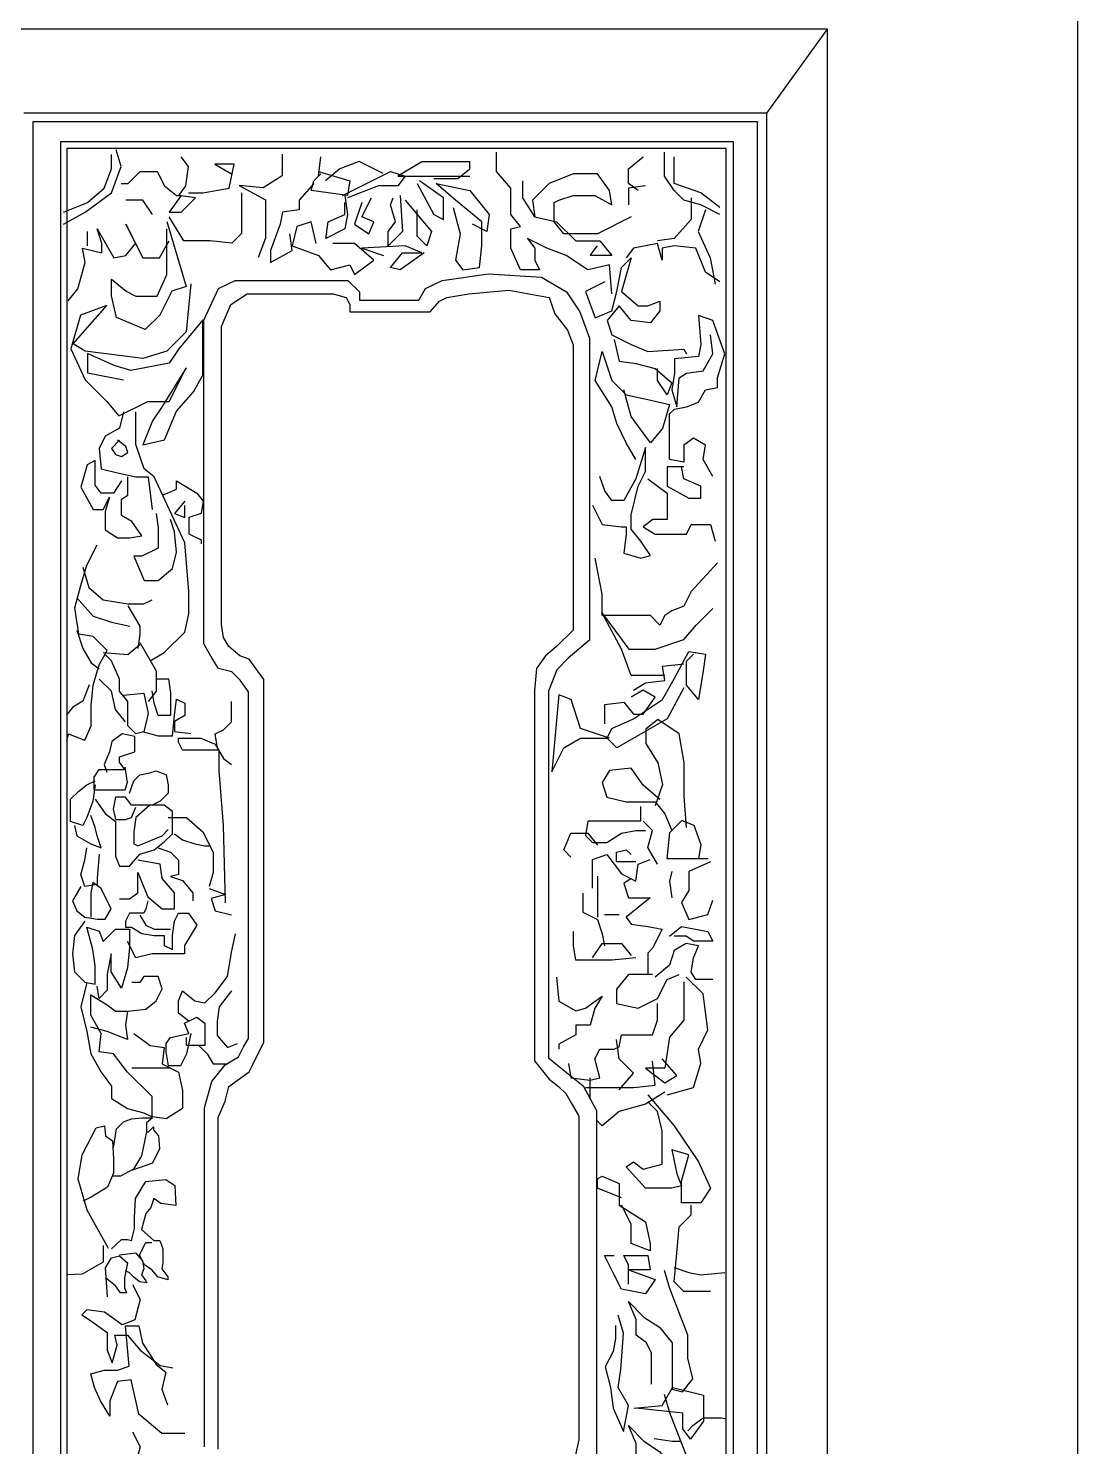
# Model space of a CAD drawing. Extents: x -66030 to 95157, y -13132 to 45879.
# Drawn here: x 45010 to 45559, y 41297 to 42039 of the extents above; entities that cross this region are included whole.
import ezdxf

# ---------------------------------------------------------------- set-up
doc = ezdxf.new("R2010")
doc.units = 0
doc.header["$LTSCALE"] = 100
doc.header["$MEASUREMENT"] = 0
for name, color, linetype in [('3', 11, 'CONTINUOUS'), ('4', 121, 'CONTINUOUS'), ('7', 105, 'CONTINUOUS')]:
    doc.layers.add(name, color=color, linetype=linetype)

msp = doc.modelspace()

# ---------------------------------------------------------------- linework, layer by layer
at = {"layer": '3'}
for p, q in [((45396.19, 41994.29), (45428.06, 42038.22)), ((45396.19, 41994.29), (45007.9, 41994.29)), ((45396.19, 40482.4), (45396.19, 41994.29)), ((45378.9, 41979.19), (45026.95, 41979.19)), ((45026.95, 41979.19), (45026.95, 40504.48)), ((45378.9, 40504.48), (45378.9, 41979.19))]:
    msp.add_line(p, q, dxfattribs=at)
for points in [[(45028.55, 41936.21), (45039.86, 41942.49), (45053.68, 41952.53), (45058.71, 41966.33), (45056.19, 41975.12)], [(45028.55, 41942.49), (45041.11, 41947.51), (45049.91, 41955.04), (45053.68, 41965.08), (45053.68, 41972.61)], [(45058.71, 41957.55), (45062.48, 41957.55), (45068.76, 41963.82), (45077.55, 41963.82), (45081.32, 41956.29), (45087.61, 41951.27), (45090.12, 41951.27), (45083.84, 41942.49), (45090.12, 41942.49), (45097.66, 41950.02), (45088.86, 41951.27), (45092.63, 41956.29), (45093.89, 41966.33), (45090.12, 41971.35)], [(45142.98, 41972.72), (45142.98, 41961.43), (45132.93, 41955.15), (45120.36, 41956.41), (45134.18, 41948.88), (45134.18, 41928.8), (45130.41, 41918.76)], [(45161.91, 41961.3), (45163.16, 41971.34)], [(45195.75, 41962.68), (45183.19, 41968.96), (45173.13, 41965.19), (45165.6, 41958.92)], [(45222.22, 41960.05), (45234.79, 41960.05), (45241.07, 41965.07), (45241.07, 41968.83), (45215.94, 41968.83), (45203.37, 41961.3), (45241.07, 41961.3)], [(45315.2, 41899.81), (45313.95, 41914.87), (45302.64, 41912.36), (45291.33, 41919.89), (45281.28, 41923.65), (45271.23, 41928.67), (45275, 41923.65), (45275, 41917.38), (45277.51, 41912.36), (45267.46, 41912.36), (45262.43, 41923.65), (45262.43, 41933.69), (45267.46, 41934.95), (45262.43, 41941.22), (45262.43, 41955.03), (45254.89, 41963.81), (45254.89, 41973.85)], [(45329.03, 41953.77), (45324, 41957.54), (45324, 41965.07), (45331.54, 41971.34)], [(45371.75, 41941.22), (45361.7, 41946.24), (45352.9, 41948.75), (45347.87, 41953.77), (45342.85, 41961.3), (45342.85, 41973.85)], [(45371.75, 41944.99), (45361.7, 41952.52), (45347.87, 41957.54), (45347.87, 41967.58), (45347.87, 41971.34)], [(45093.89, 41952.53), (45101.43, 41952.53), (45115.25, 41955.04), (45117.76, 41967.59), (45107.71, 41967.59), (45116.51, 41962.57)], [(45161.91, 41963.81), (45178.24, 41958.79), (45176.99, 41951.26), (45158.14, 41953.77), (45159.4, 41958.79), (45163.16, 41962.56)], [(45174.47, 41951.26), (45199.6, 41963.81), (45207.14, 41961.3), (45203.37, 41956.28), (45193.32, 41956.28), (45176.99, 41950.01)], [(45325.26, 41939.97), (45307.67, 41931.18), (45290.07, 41931.18), (45285.05, 41937.46), (45285.05, 41947.5), (45287.56, 41948.75), (45295.1, 41951.26), (45306.41, 41951.26), (45315.2, 41946.24), (45313.95, 41953.77), (45307.67, 41962.56), (45295.1, 41962.56), (45282.54, 41957.54), (45273.74, 41948.75), (45275, 41939.97), (45286.3, 41937.46), (45296.36, 41927.42), (45308.92, 41927.42), (45315.2, 41919.89), (45303.9, 41919.89), (45307.67, 41924.91)], [(45159.4, 41957.54), (45151.86, 41948.75), (45151.86, 41943.73), (45143.06, 41942.48), (45141.8, 41936.2), (45136.78, 41922.4), (45136.78, 41916.12), (45148.09, 41922.4), (45146.83, 41931.18)], [(45213.43, 41957.54), (45222.22, 41941.22), (45227.25, 41938.71), (45227.25, 41950.01), (45214.68, 41958.79)], [(45232.27, 41944.99), (45236.04, 41931.18), (45233.53, 41917.38), (45237.3, 41912.36), (45246.1, 41913.61), (45247.35, 41924.91), (45247.35, 41937.46), (45233.53, 41948.75), (45223.48, 41957.54), (45241.07, 41953.77), (45251.12, 41941.22), (45249.87, 41932.44), (45242.33, 41936.2)], [(45275, 41939.97), (45268.71, 41950.01), (45268.71, 41958.79)], [(45332.8, 41956.28), (45324, 41955.03), (45324, 41946.24)], [(45075.04, 41941.23), (45070.01, 41948.76), (45061.22, 41948.76)], [(45121.62, 41952.64), (45121.62, 41931.31), (45116.59, 41926.29), (45105.28, 41927.54), (45091.46, 41927.54), (45083.92, 41940.09)], [(45175.73, 41951.26), (45176.99, 41941.22), (45175.73, 41933.69), (45165.68, 41928.67), (45166.93, 41937.46), (45175.73, 41941.22), (45175.73, 41947.5)], [(45184.53, 41947.5), (45180.76, 41936.2), (45188.3, 41931.18), (45190.81, 41937.46), (45184.53, 41939.97), (45189.55, 41950.01)], [(45204.63, 41951.26), (45205.89, 41932.44), (45198.35, 41924.91), (45198.35, 41932.44), (45202.12, 41937.46), (45199.6, 41946.24), (45200.86, 41950.01)], [(45207.14, 41948.75), (45220.97, 41932.44), (45218.45, 41924.91), (45213.43, 41929.93), (45213.43, 41943.73)], [(45356.67, 41950.01), (45356.67, 41938.71), (45347.87, 41928.67), (45339.08, 41927.42)], [(45364.21, 41943.73), (45360.44, 41932.44), (45366.72, 41918.63), (45369.24, 41904.83)], [(45031.06, 41896.05), (45036.09, 41902.33), (45039.86, 41916.13), (45038.6, 41923.66), (45048.65, 41921.15), (45048.65, 41926.17), (45046.14, 41933.7), (45054.94, 41918.64), (45061.22, 41919.9), (45066.25, 41926.17), (45061.22, 41936.21), (45070.01, 41918.64), (45078.81, 41918.64), (45083.84, 41927.43)], [(45041.11, 41924.92), (45041.11, 41932.45)], [(45082.66, 41937.58), (45092.72, 41903.7), (45085.18, 41901.19), (45078.89, 41888.64), (45071.36, 41881.11), (45056.28, 41887.38), (45053.76, 41898.68), (45053.76, 41907.46), (45061.3, 41901.19), (45066.33, 41898.6), (45077.64, 41898.6), (45082.66, 41909.97), (45082.66, 41917.5), (45082.66, 41933.82)], [(45160.65, 41926.16), (45158.14, 41937.46), (45150.6, 41934.95), (45148.09, 41924.91), (45161.91, 41919.89), (45168.19, 41912.36), (45178.24, 41914.87), (45180.76, 41909.85), (45190.81, 41917.38), (45180.76, 41926.16), (45169.45, 41926.16)], [(45217.2, 41921.14), (45204.63, 41912.36), (45199.6, 41913.61), (45205.89, 41921.14), (45215.94, 41921.14), (45207.14, 41924.91), (45184.53, 41923.65), (45195.83, 41919.89)], [(45371.75, 41906.08), (45364.21, 41911.1), (45359.18, 41923.65), (45347.87, 41924.91), (45341.59, 41923.65), (45341.59, 41917.38), (45339.08, 41926.16), (45326.51, 41923.65), (45322.74, 41918.63)], [(45311.5, 41905.98), (45301.44, 41900.96), (45306.47, 41887.16), (45315.27, 41890.92), (45317.78, 41900.96), (45320.29, 41913.51), (45325.32, 41918.53), (45320.29, 41900.96), (45329.09, 41893.43), (45334.11, 41893.43), (45340.4, 41895.94), (45340.4, 41890.92), (45335.37, 41884.65), (45325.32, 41885.9), (45319.04, 41893.43), (45312.75, 41885.9), (45315.27, 41878.37), (45325.32, 41873.35), (45334.11, 41869.59), (45352.96, 41870.84), (45354.22, 41868.33)], [(45102.34, 41297.06), (45102.34, 41474.13), (45106.21, 41487.97), (45113.14, 41496.62), (45120.07, 41500.94), (45122.67, 41506.13), (45125.26, 41510.46), (45125.26, 41691.77), (45120.95, 41697.82), (45116.62, 41702.15), (45109.7, 41703.88), (45106.23, 41709.07), (45101.9, 41716.85), (45101.9, 41838.5), (45101.9, 41886.07), (45109.64, 41902.51), (45118.3, 41906.84), (45177.19, 41906.84), (45183.25, 41900.78), (45183.25, 41896.46), (45214.43, 41896.46), (45217.89, 41902.51), (45226.55, 41906.84), (45250.8, 41910.3), (45278.51, 41908.57), (45291.5, 41900.78), (45298.43, 41890.4), (45303.63, 41876.56), (45303.63, 41718.8), (45292.47, 41709.28), (45286.41, 41703.22), (45282.08, 41691.98), (45282.08, 41500.42), (45291.61, 41492.63), (45300.27, 41485.71), (45307.19, 41472.74), (45307.19, 41291.43)], [(45095.23, 41904.95), (45092.72, 41879.85), (45082.66, 41869.81), (45070.1, 41866.05), (45039.94, 41869.81), (45033.66, 41873.58), (45051.25, 41893.66), (45037.43, 41888.64), (45032.4, 41871.07), (45039.94, 41854.75), (45051.25, 41843.45), (45057.53, 41835.92), (45072.61, 41843.45), (45083.92, 41843.45), (45092.72, 41861.03), (45080.15, 41840.94), (45075.13, 41833.41), (45070.1, 41820.86), (45081.41, 41823.37), (45087.69, 41838.43), (45096.49, 41848.48), (45101.51, 41857.26), (45101.51, 41881.11), (45101.51, 41886.13), (45088.95, 41871.07), (45083.92, 41863.54), (45063.82, 41859.77), (45055.02, 41862.28), (45041.2, 41868.56), (45041.2, 41858.52), (45060.05, 41854.75)], [(45368.04, 41804.32), (45363.01, 41813.11), (45364.27, 41820.64), (45357.99, 41824.41), (45352.96, 41820.64), (45352.96, 41811.86), (45345.42, 41813.11), (45345.42, 41823.15), (45345.42, 41836.96), (45347.94, 41839.47), (45354.22, 41840.72), (45360.5, 41843.23), (45364.27, 41849.51), (45370.55, 41850.76), (45370.55, 41855.78), (45374.32, 41868.33), (45368.04, 41885.9), (45360.5, 41888.41), (45361.76, 41873.35), (45360.5, 41867.08), (45347.94, 41865.82), (45347.94, 41858.29), (45346.68, 41849.51), (45349.19, 41840.72), (45350.45, 41855.78), (45354.22, 41858.29), (45363.01, 41859.55), (45368.04, 41868.33), (45366.78, 41878.37)], [(45316.52, 41875.86), (45319.04, 41864.57), (45327.83, 41863.31), (45337.88, 41860.8), (45346.68, 41853.27), (45344.17, 41847), (45339.14, 41854.53), (45339.14, 41860.8)], [(45327.83, 41813.11), (45322.81, 41821.9), (45317.78, 41831.94), (45315.27, 41840.72), (45306.47, 41854.53), (45310.24, 41869.59), (45315.27, 41854.53), (45322.81, 41847), (45334.11, 41844.49), (45345.42, 41841.98), (45341.65, 41829.43), (45335.37, 41821.9), (45325.32, 41835.7), (45321.55, 41849.51)], [(45060.05, 41838.1), (45057.92, 41829.6), (45050.47, 41825.34), (45047.28, 41818.97), (45048.34, 41808.34), (45056.85, 41806.21), (45066.43, 41804.08), (45072.82, 41804.08), (45073.88, 41795.58), (45074.95, 41787.08)], [(45073.86, 41707.95), (45081.31, 41712.2), (45091.95, 41722.83), (45094.08, 41732.4), (45094.08, 41744.09), (45091.95, 41769.6), (45076.01, 41804.08), (45070.69, 41808.34), (45066.43, 41821.09), (45066.43, 41830.66), (45066.43, 41838.1)], [(45057.92, 41823.22), (45053.66, 41818.97), (45055.79, 41815.78), (45058.98, 41814.71), (45062.17, 41816.84), (45061.11, 41820.03), (45056.85, 41823.22)], [(45058.98, 41801.96), (45054.73, 41795.58), (45048.34, 41795.58), (45045.15, 41799.83), (45045.15, 41806.21), (45045.15, 41812.59), (45040.89, 41810.46), (45037.7, 41798.77), (45044.08, 41787.08), (45049.4, 41787.08), (45052.6, 41793.45), (45050.47, 41786.01), (45050.47, 41776.45), (45056.85, 41772.19), (45063.24, 41772.19), (45069.62, 41773.26), (45064.3, 41780.7), (45058.98, 41783.89), (45058.98, 41792.39), (45062.17, 41794.52), (45062.17, 41804.08)], [(45305.21, 41789.26), (45310.24, 41779.22), (45320.29, 41777.97), (45322.81, 41777.97), (45322.81, 41774.2), (45321.55, 41764.16), (45330.34, 41761.65), (45335.37, 41762.91), (45330.34, 41770.44), (45325.32, 41776.71), (45325.32, 41784.24), (45329.09, 41799.3), (45332.86, 41806.84), (45332.86, 41819.39), (45327.83, 41803.07), (45321.55, 41791.77), (45315.27, 41791.77), (45311.5, 41796.79), (45308.98, 41804.32)], [(45352.96, 41809.35), (45344.17, 41809.35), (45344.17, 41799.3), (45355.48, 41793.03), (45361.76, 41793.03), (45361.76, 41799.3), (45352.96, 41803.07), (45351.71, 41809.35)], [(45080.27, 41794.52), (45087.72, 41797.71), (45087.72, 41801.96), (45098.36, 41795.58), (45101.55, 41791.33), (45100.49, 41784.95), (45094.1, 41782.82), (45094.1, 41774.32), (45100.49, 41771.13), (45100.49, 41769.01)], [(45334.11, 41803.07), (45344.17, 41795.54), (45344.17, 41786.75), (45344.17, 41781.73), (45336.63, 41781.73), (45331.6, 41777.97), (45337.88, 41774.2), (45347.94, 41774.2), (45354.22, 41774.2), (45356.73, 41779.22), (45366.78, 41779.22), (45369.3, 41770.44)], [(45091.97, 41791.33), (45086.65, 41784.95), (45091.97, 41782.82), (45091.97, 41789.2)], [(45077.07, 41784.95), (45078.14, 41777.51), (45078.14, 41766.88), (45069.62, 41762.63), (45065.37, 41762.63), (45070.69, 41749.87), (45078.14, 41749.87), (45085.59, 41756.25), (45087.72, 41764.75), (45086.65, 41775.38), (45084.52, 41781.76)], [(45030.3, 41666.11), (45031.29, 41669.68), (45039.81, 41666.49), (45043, 41673.93), (45043, 41684.56), (45044.06, 41695.19), (45047.25, 41705.82), (45051.51, 41713.26), (45044.06, 41720.71), (45036.61, 41721.77), (45034.48, 41735.59), (45037.68, 41747.28), (45040.87, 41757.91), (45046.19, 41768.54)], [(45370.55, 41759.14), (45356.73, 41744.08), (45352.96, 41736.55), (45346.68, 41734.04), (45342.91, 41731.53), (45340.4, 41726.51), (45335.37, 41731.53), (45327.83, 41731.53), (45310.24, 41731.53), (45310.24, 41742.83), (45306.47, 41761.65)], [(45038.74, 41756.85), (45041.93, 41746.22), (45049.38, 41739.84), (45062.15, 41737.71), (45070.67, 41737.71), (45074.92, 41739.84)], [(45035.55, 41740.9), (45044.06, 41731.34), (45053.64, 41728.15), (45063.22, 41726.02)], [(45062.15, 41736.65), (45068.54, 41726.02), (45068.54, 41721.77), (45067.48, 41714.33)], [(45342.91, 41700.16), (45334.11, 41700.16), (45325.32, 41700.16), (45320.29, 41713.96), (45310.24, 41732.79), (45324.06, 41713.96), (45337.88, 41713.96), (45352.96, 41718.98), (45359.24, 41726.51), (45368.04, 41735.3)], [(45035.55, 41723.89), (45038.74, 41714.33), (45043, 41706.89), (45047.25, 41703.7)], [(45049.38, 41712.2), (45062.15, 41711.14), (45068.54, 41716.45)], [(45068.54, 41717.52), (45077.05, 41702.64), (45077.05, 41692.01), (45072.8, 41686.69)], [(45060.03, 41689.88), (45070.67, 41690.94), (45072.8, 41680.31), (45070.67, 41670.75), (45066.41, 41669.68), (45062.15, 41673.93), (45062.15, 41682.44), (45062.15, 41686.69), (45057.9, 41692.01), (45057.9, 41698.38), (45053.64, 41707.95), (45050.45, 41711.14)], [(45352.96, 41693.88), (45344.17, 41677.57), (45317.78, 41662.51), (45312.75, 41667.53), (45315.27, 41672.55), (45326.58, 41677.57), (45341.65, 41687.61), (45347.94, 41698.9), (45355.48, 41712.71), (45364.27, 41711.45), (45363.01, 41702.67), (45360.5, 41687.61), (45354.22, 41695.14), (45354.22, 41707.69), (45357.99, 41711.45)], [(45326.58, 41692.63), (45332.86, 41696.39), (45342.91, 41697.65), (45341.65, 41705.18), (45352.96, 41706.43)], [(45041.98, 41695.36), (45038.78, 41686.85), (45033.46, 41683.66), (45030.3, 41679.87)], [(45061.09, 41676.06), (45055.77, 41682.44), (45053.64, 41692.01), (45047.25, 41698.38)], [(45077.09, 41698.55), (45083.48, 41698.55), (45084.54, 41691.1), (45084.54, 41683.66), (45084.54, 41679.41), (45078.16, 41679.41), (45076.03, 41685.79), (45074.97, 41692.17)], [(45069.65, 41670.91), (45078.16, 41668.78), (45085.61, 41668.78), (45086.67, 41679.41), (45087.74, 41687.92), (45091.99, 41685.79), (45091.99, 41679.41), (45086.67, 41676.22), (45086.67, 41670.91), (45095.19, 41669.84)], [(45108.98, 41663.31), (45107.92, 41669.68), (45112.17, 41671.81), (45116.43, 41676.06), (45116.43, 41682.44), (45116.43, 41686.69)], [(45314.01, 41667.53), (45298.93, 41672.55), (45293.91, 41687.61), (45287.62, 41690.12), (45283.85, 41649.95), (45290.14, 41662.51), (45298.93, 41667.53), (45312.75, 41667.53)], [(45311.5, 41675.06), (45311.5, 41685.1), (45321.55, 41686.35), (45326.58, 41680.08), (45331.6, 41680.08), (45337.88, 41688.86), (45331.6, 41692.63), (45325.32, 41688.86)], [(45354.29, 41620.73), (45353.03, 41637.04), (45353.03, 41654.61), (45350.52, 41669.67), (45339.21, 41677.2), (45332.93, 41672.18), (45332.93, 41664.65), (45339.21, 41654.61), (45341.72, 41643.32), (45337.95, 41632.02)], [(45060.59, 41652.35), (45061.93, 41644.34), (45060.59, 41640.34), (45049.9, 41640.34), (45044.55, 41640.34), (45044.55, 41647.01), (45047.23, 41651.02), (45051.24, 41651.02), (45060.59, 41651.02), (45057.92, 41655.02), (45057.92, 41657.69), (45065.94, 41660.36), (45065.94, 41664.37), (45065.94, 41668.37), (45059.26, 41669.71), (45053.91, 41665.7), (45052.57, 41660.36), (45049.9, 41653.69), (45051.24, 41649.68)], [(45113.24, 41581.46), (45112.17, 41621.85), (45110.04, 41650.55), (45110.04, 41661.18), (45102.59, 41661.18), (45090.89, 41661.18), (45088.76, 41665.43), (45088.76, 41667.56), (45100.47, 41667.56), (45107.92, 41664.37), (45112.17, 41656.93), (45116.43, 41653.74)], [(45063.17, 41638.78), (45065.29, 41645.16), (45068.49, 41648.35), (45073.81, 41649.41), (45077, 41650.47), (45082.32, 41648.35), (45083.39, 41643.03), (45083.39, 41638.78), (45079.13, 41634.53), (45074.87, 41632.4), (45064.23, 41632.4), (45061.04, 41636.65), (45055.72, 41636.65), (45054.65, 41630.28), (45055.72, 41624.96), (45061.04, 41624.96), (45064.23, 41626.02), (45066.36, 41631.34)], [(45340.35, 41635.46), (45331.56, 41642.99), (45325.27, 41651.77), (45313.97, 41650.52), (45310.2, 41644.24), (45312.71, 41636.71), (45322.76, 41634.2), (45337.84, 41634.2), (45342.87, 41627.93), (45346.64, 41619.14)], [(45045.07, 41643.03), (45044.01, 41634.53), (45040.82, 41626.02), (45038.69, 41621.77), (45032.3, 41623.9), (45032.3, 41630.28), (45032.3, 41635.59), (45036.56, 41639.84), (45040.82, 41643.03), (45045.07, 41645.16)], [(45045.07, 41635.59), (45050.4, 41628.15), (45055.72, 41623.9), (45055.72, 41613.27), (45055.72, 41605.83), (45057.85, 41600.51), (45063.17, 41600.51), (45068.49, 41606.89), (45075.94, 41609.02), (45081.26, 41613.27), (45085.52, 41617.52), (45085.52, 41629.21), (45081.26, 41632.4), (45073.81, 41632.4), (45066.36, 41626.02), (45065.29, 41618.58), (45065.29, 41612.21), (45067.42, 41611.14), (45080.19, 41616.46), (45083.39, 41619.65)], [(45034.43, 41621.77), (45035.5, 41616.46), (45042.95, 41612.21), (45048.27, 41610.08), (45046.14, 41616.46), (45045.07, 41620.71), (45042.95, 41627.09)], [(45330.3, 41631.69), (45330.3, 41624.16), (45313.97, 41624.16), (45302.66, 41624.16), (45301.4, 41616.63), (45305.17, 41612.86), (45312.71, 41612.86), (45320.25, 41617.89), (45327.79, 41619.14), (45332.81, 41619.14)], [(45083.39, 41626.02), (45092.96, 41626.02), (45101.48, 41618.58), (45106.8, 41607.95), (45106.8, 41597.32), (45104.67, 41589.88)], [(45339.1, 41601.57), (45334.07, 41610.35), (45336.58, 41619.14), (45331.56, 41624.16)], [(45365.6, 41604.41), (45344.23, 41604.41), (45345.49, 41618.22), (45351.77, 41624.49), (45358.06, 41621.98), (45361.83, 41611.94), (45360.57, 41604.41)], [(45086.58, 41617.52), (45090.84, 41614.33), (45097.22, 41612.21), (45102.54, 41611.14), (45104.67, 41611.14)], [(45293.86, 41605.33), (45290.09, 41609.1), (45293.86, 41617.89), (45302.66, 41617.89), (45307.68, 41611.61)], [(45047.2, 41606.89), (45046.14, 41594.14), (45046.14, 41590.95), (45039.75, 41589.88), (45037.62, 41596.26), (45039.75, 41603.7), (45040.82, 41610.08)], [(45078.07, 41610.08), (45084.45, 41607.95), (45088.71, 41603.7), (45088.71, 41596.26), (45084.45, 41595.2), (45090.84, 41593.07), (45096.16, 41586.69), (45096.16, 41582.44)], [(45305.17, 41589.02), (45305.17, 41604.08), (45312.71, 41606.59), (45320.25, 41596.55), (45327.79, 41592.78), (45329.04, 41601.57), (45335.33, 41604.08)], [(45327.79, 41602.82), (45317.74, 41602.82), (45317.74, 41607.84), (45322.76, 41609.1), (45325.27, 41606.59)], [(45057.85, 41583.51), (45063.17, 41583.51), (45067.42, 41586.69), (45067.42, 41597.32), (45072.74, 41584.57), (45080.19, 41578.19), (45086.58, 41578.19), (45086.58, 41586.69), (45080.19, 41594.14), (45079.13, 41601.58), (45067.42, 41603.7)], [(45346.64, 41597.8), (45345.38, 41592.78), (45346.64, 41584)], [(45366.74, 41602.82), (45355.43, 41597.8), (45355.43, 41587.76), (45351.66, 41581.49), (45355.43, 41572.7), (45365.48, 41575.21), (45368, 41582.74)], [(45037.62, 41589.88), (45033.37, 41582.44), (45035.5, 41577.13), (45039.75, 41573.94), (45046.14, 41572.88), (45050.4, 41572.88), (45053.59, 41578.19), (45048.27, 41588.82), (45044.01, 41592.01), (45042.95, 41586.69), (45042.95, 41578.19), (45042.95, 41573.94)], [(45307.68, 41595.29), (45307.68, 41582.74), (45307.68, 41573.96)], [(45325.27, 41594.04), (45321.51, 41591.53), (45324.02, 41584), (45335.33, 41584), (45322.76, 41573.96), (45325.27, 41570.19), (45334.07, 41568.94), (45341.61, 41567.68), (45336.58, 41557.64), (45334.07, 41555.13), (45334.07, 41543.84)], [(45104.72, 41588.9), (45113.24, 41585.71), (45105.79, 41583.58), (45107.92, 41577.2), (45116.43, 41575.08)], [(45300.14, 41586.51), (45300.14, 41576.47), (45307.68, 41572.7), (45310.2, 41565.17), (45311.45, 41558.9)], [(45072.74, 41582.44), (45071.68, 41578.19), (45070.62, 41576.06), (45063.17, 41576.06), (45061.04, 41571.81), (45061.04, 41568.62), (45064.23, 41568.62), (45069.55, 41565.44), (45075.94, 41564.37), (45081.26, 41564.37), (45081.26, 41559.06), (45085.52, 41556.93), (45085.52, 41561.18), (45085.52, 41564.37), (45086.58, 41571.81), (45088.71, 41576.06), (45094.03, 41576.06), (45098.29, 41569.69), (45091.9, 41559.06), (45091.9, 41554.81), (45084.45, 41554.81), (45074.87, 41554.81), (45066.36, 41552.68), (45062.1, 41561.18)], [(45311.45, 41575.21), (45318.99, 41575.21)], [(45039.75, 41571.81), (45034.43, 41564.37), (45033.37, 41554.81), (45034.43, 41545.24), (45039.75, 41539.92), (45045.07, 41538.86), (45045.07, 41548.43), (45044.01, 41556.93), (45040.82, 41568.62), (45047.2, 41566.5), (45049.33, 41561.18), (45055.72, 41567.56), (45063.17, 41567.56), (45063.17, 41557.99), (45062.1, 41547.36), (45058.91, 41536.73), (45053.59, 41545.24), (45053.59, 41554.81), (45051.46, 41544.18), (45051.46, 41535.67), (45047.2, 41531.42), (45046.14, 41537.8)], [(45068.49, 41575), (45071.68, 41569.69), (45075.94, 41567.56), (45084.45, 41567.56)], [(45345.38, 41563.92), (45351.66, 41568.94), (45365.48, 41566.43), (45368, 41561.41), (45357.94, 41561.41), (45354.17, 41563.92), (45347.89, 41563.92)], [(45094.05, 41519.5), (45088.73, 41523.75), (45088.73, 41530.13), (45090.86, 41535.45), (45097.24, 41530.13), (45102.56, 41529.07), (45107.88, 41534.38), (45114.27, 41542.89), (45116.4, 41555.64), (45118.53, 41565.21)], [(45327.79, 41552.62), (45315.22, 41551.37), (45296.37, 41551.37), (45295.12, 41558.9), (45295.12, 41566.43)], [(45305.17, 41552.62), (45310.2, 41560.15), (45320.25, 41560.15), (45325.27, 41553.88)], [(45368, 41541.33), (45359.2, 41541.33), (45356.69, 41545.09), (45357.94, 41552.62), (45360.46, 41558.9), (45354.17, 41560.15), (45347.89, 41556.39), (45345.38, 41548.86), (45337.84, 41542.58)], [(45040.84, 41539.7), (45037.64, 41526.94), (45040.84, 41514.19), (45042.97, 41502.49), (45048.29, 41492.93), (45053.61, 41485.49), (45053.61, 41479.11), (45062.12, 41473.79), (45070.64, 41471.67), (45074.89, 41469.54), (45074.89, 41480.17), (45062.12, 41492.93), (45054.67, 41502.49), (45047.22, 41503.56), (45048.29, 41513.12), (45042.97, 41522.69), (45042.97, 41533.32), (45051.48, 41528.01), (45055.74, 41524.82), (45062.12, 41524.82), (45061.06, 41517.38), (45062.12, 41509.94), (45051.48, 41514.19), (45042.97, 41516.31)], [(45062.12, 41524.82), (45071.7, 41525.88), (45077.02, 41530.13), (45080.21, 41536.51), (45078.09, 41542.89), (45070.64, 41542.89), (45068.51, 41539.7), (45064.25, 41539.7)], [(45286.32, 41542.58), (45287.58, 41530.03), (45296.37, 41525.01), (45301.4, 41526.27), (45310.2, 41532.54), (45306.43, 41526.27), (45303.91, 41517.48), (45296.37, 41517.48), (45296.37, 41512.46), (45287.58, 41507.44), (45287.58, 41504.93)], [(45336.58, 41543.84), (45324.02, 41543.84), (45317.74, 41536.31), (45317.74, 41528.78), (45329.04, 41526.27), (45339.1, 41531.29), (45344.12, 41541.33), (45350.41, 41543.84)], [(45352.92, 41540.07), (45352.92, 41519.99), (45345.38, 41511.21), (45342.87, 41494.89), (45332.81, 41494.89), (45342.87, 41487.36), (45349.15, 41491.13), (45341.61, 41499.91)], [(45344.12, 41481.09), (45357.94, 41484.85), (45361.71, 41497.4), (45360.46, 41504.93), (45365.48, 41514.97), (45362.97, 41533.8), (45354.17, 41542.58)], [(45116.4, 41535.45), (45110.01, 41526.94), (45108.95, 41519.5), (45108.95, 41512.06), (45114.27, 41505.68), (45119.59, 41507.81)], [(45292.6, 41497.4), (45293.86, 41489.87), (45303.91, 41488.62), (45308.94, 41489.87), (45306.43, 41499.91), (45308.94, 41504.93), (45316.48, 41504.93), (45318.99, 41506.19), (45320.25, 41512.46), (45329.04, 41512.46), (45336.58, 41512.46), (45339.1, 41519.99), (45339.1, 41528.78)], [(45095.11, 41513.12), (45092.98, 41502.49), (45089.79, 41496.12), (45083.41, 41496.12), (45082.34, 41503.56), (45082.34, 41507.81), (45084.47, 41511), (45094.05, 41513.12), (45091.92, 41518.44), (45098.31, 41521.63), (45102.56, 41518.44), (45102.56, 41506.75), (45092.98, 41506.75), (45092.98, 41511)], [(45065.31, 41513.12), (45073.83, 41506.75), (45081.28, 41505.68), (45080.21, 41497.18), (45088.73, 41492.93), (45090.86, 41483.36), (45090.86, 41473.79), (45082.34, 41468.48), (45074.89, 41469.54)], [(45318.99, 41483.6), (45326.53, 41492.38), (45318.99, 41499.91), (45317.74, 41509.95)], [(45099.37, 41506.75), (45103.63, 41502.49), (45106.82, 41497.18), (45114.27, 41497.18)], [(45064.25, 41495.05), (45079.15, 41495.05), (45084.47, 41495.05)], [(45301.4, 41484.85), (45326.53, 41484.85), (45337.84, 41486.11), (45336.58, 41498.66)], [(45303.91, 41478.88), (45303.91, 41481.09), (45303.91, 41489.87)], [(45342.87, 41482.34), (45332.81, 41476.07), (45318.99, 41472.3), (45310.2, 41464.77), (45307.19, 41467.77)], [(45334.07, 41481.09), (45347.89, 41464.77), (45360.46, 41445.94), (45366.74, 41432.14), (45361.71, 41424.61), (45351.66, 41424.61), (45351.66, 41435.9), (45355.43, 41449.71), (45346.64, 41452.22), (45349.15, 41439.67), (45351.66, 41433.39), (45346.64, 41432.14), (45332.81, 41432.14), (45322.76, 41443.43), (45326.53, 41445.94), (45331.56, 41442.18), (45341.61, 41444.69), (45341.61, 41462.26), (45339.1, 41472.3), (45334.07, 41477.32)], [(45052.06, 41400.76), (45041.03, 41420.7), (45036.3, 41436.97), (45038.4, 41449.57), (45045.76, 41463.74), (45049.96, 41464.79), (45050.49, 41459.54), (45054.16, 41456.92), (45054.69, 41447.47), (45054.69, 41440.12), (45051.54, 41432.77), (45043.13, 41427.53), (45038.93, 41425.43)], [(45054.69, 41453.24), (45056.27, 41463.21), (45059.94, 41466.89), (45064.15, 41468.46), (45069.93, 41468.99), (45075.18, 41468.99), (45072.03, 41466.36), (45072.03, 41464.26), (45072.03, 41461.64), (45069.4, 41449.04), (45065.2, 41442.22), (45058.37, 41438.55), (45054.16, 41438.55)], [(45072.03, 41461.64), (45073.08, 41461.64), (45075.71, 41464.26), (45075.71, 41462.69), (45078.33, 41459.54), (45078.86, 41452.72), (45075.18, 41445.37), (45064.67, 41441.7)], [(45053.7, 41400.58), (45058.95, 41405.31), (45062.1, 41405.31), (45064.2, 41404.78), (45065.78, 41411.08), (45065.78, 41416.85), (45066.31, 41426.82), (45071.56, 41435.75), (45082.07, 41436.8), (45086.8, 41433.65), (45087.32, 41423.15), (45079.44, 41424.2), (45075.76, 41426.82), (45074.19, 41422.1), (45071.56, 41418.95), (45069.46, 41410.56), (45075.76, 41404.78), (45078.92, 41404.78), (45080.49, 41400.58), (45080.49, 41393.24), (45079.97, 41390.09), (45083.12, 41385.89), (45083.12, 41384.31), (45077.87, 41385.89), (45074.71, 41389.56), (45071.03, 41392.19), (45068.41, 41397.44), (45071.56, 41403.73), (45074.71, 41403.73)], [(45320.25, 41427.12), (45307.68, 41432.14), (45307.68, 41437.16), (45310.2, 41438.41), (45318.99, 41434.65), (45318.99, 41423.35), (45332.81, 41414.57), (45335.33, 41403.27), (45335.33, 41399.51), (45325.27, 41403.27), (45325.27, 41413.31), (45320.25, 41423.35)], [(45366.74, 41378.17), (45352.92, 41378.17), (45347.89, 41383.19), (45349.15, 41398.25), (45350.41, 41412.06), (45356.69, 41418.33), (45356.69, 41423.35)], [(45030.3, 41387.15), (45038.46, 41387.46), (45049.49, 41393.76), (45049.49, 41402.16)], [(45057.9, 41397.44), (45066.31, 41398.48), (45069.98, 41394.29), (45070.51, 41390.09), (45069.46, 41386.94), (45071.56, 41383.79), (45072.09, 41382.74), (45068.41, 41383.27), (45065.25, 41385.89), (45063.15, 41387.99), (45061.05, 41389.04)], [(45051.59, 41375.39), (45050.54, 41390.61), (45053.7, 41395.86), (45057.9, 41396.91), (45062.1, 41393.24), (45060.53, 41385.36), (45060.53, 41380.12), (45061.58, 41377.49), (45058.42, 41377.49), (45055.8, 41381.17), (45050.54, 41385.36)], [(45324.02, 41381.94), (45324.02, 41391.98), (45321.51, 41397), (45334.07, 41397), (45335.33, 41389.47), (45324.02, 41389.47), (45337.84, 41384.45), (45332.81, 41376.92), (45320.25, 41379.43), (45316.48, 41386.96), (45311.45, 41397), (45316.48, 41397)], [(45347.89, 41390.72), (45355.43, 41388.21), (45361.71, 41386.96), (45374.28, 41388.21)], [(45336.03, 41329.79), (45336.03, 41339.23), (45336.03, 41345.98), (45333.33, 41351.37), (45327.93, 41355.42), (45327.93, 41363.51), (45323.88, 41372.96), (45331.98, 41364.86), (45340.09, 41359.47), (45346.84, 41351.37), (45346.84, 41337.89), (45346.84, 41327.09), (45352.24, 41325.75), (45357.64, 41332.49), (45354.94, 41343.28), (45354.94, 41355.42), (45345.49, 41379.7), (45342.79, 41389.14)], [(45064.64, 41381.87), (45068.62, 41373.94), (45065.97, 41363.36), (45059.35, 41360.72), (45050.08, 41367.33), (45040.82, 41368.65), (45038.17, 41366.01), (45042.14, 41363.36), (45051.41, 41356.75), (45051.41, 41347.5), (45054.05, 41340.88), (45056.7, 41350.14), (45055.38, 41355.43), (45062, 41355.43), (45068.62, 41347.5), (45073.91, 41343.53), (45079.21, 41339.56), (45085.82, 41338.24)], [(45092.07, 41303.97), (45080.02, 41303.97), (45067.96, 41314.01), (45063.95, 41332.07), (45056.91, 41331.06), (45052.9, 41321.03), (45052.9, 41313), (45047.87, 41321.03), (45044.86, 41328.05), (45042.85, 41335.08), (45049.88, 41337.08), (45056.91, 41337.08), (45062.94, 41339.09), (45060.93, 41360.16), (45067.96, 41360.16), (45069.97, 41351.13), (45073.99, 41345.11), (45077, 41340.09), (45082.03, 41336.08), (45080.02, 41327.05), (45083.03, 41319.02)], [(45317.24, 41360.39), (45317.24, 41353.64), (45315.89, 41346.9), (45311.84, 41338.8), (45314.54, 41328.01), (45315.89, 41317.22), (45321.29, 41305.08), (45323.99, 41318.57), (45318.59, 41328.01), (45319.94, 41337.45), (45321.29, 41356.34), (45318.59, 41365.78)], [(45336.03, 41264.93), (45336.03, 41274.37), (45336.03, 41281.12), (45333.33, 41286.51), (45327.93, 41290.56), (45327.93, 41298.65), (45323.88, 41308.09), (45331.98, 41300), (45340.09, 41294.61), (45346.84, 41286.51), (45346.84, 41273.02), (45346.84, 41262.23), (45352.24, 41260.88), (45357.64, 41267.63), (45354.94, 41278.42), (45354.94, 41290.56), (45345.49, 41314.84), (45342.79, 41324.28)], [(45326.69, 41317.22), (45341.55, 41318.57), (45346.95, 41328.01), (45363.16, 41323.97), (45363.16, 41310.48), (45356.4, 41301.04), (45352.35, 41306.43), (45352.35, 41314.52), (45328.04, 41317.22)], [(45354.94, 41305.4), (45357.64, 41308.09), (45363.04, 41312.14), (45372.5, 41312.14), (45374.95, 41311.65)], [(45064.64, 41304.85), (45068.62, 41296.92), (45065.97, 41286.34), (45059.35, 41283.69), (45050.08, 41290.31), (45040.82, 41291.63), (45038.17, 41288.98), (45042.14, 41286.34), (45051.41, 41279.73), (45051.41, 41270.47), (45054.05, 41263.86), (45056.7, 41273.12), (45055.38, 41278.41), (45062, 41278.41), (45068.62, 41270.47), (45073.91, 41266.51), (45079.21, 41262.54), (45085.82, 41261.22)], [(45337.39, 41301.35), (45346.84, 41300), (45350.89, 41300)]]:
    msp.add_lwpolyline(points, dxfattribs=at)
at = {"layer": '4'}
msp.add_line((45558.73, 42815.77), (45558.73, 39315.29), dxfattribs=at)
at = {"layer": '7'}
for p, q in [((45012.58, 41989.68), (45012.58, 40488.07)), ((45391.36, 41989.68), (45012.58, 41989.68)), ((45391.36, 40488.07), (45391.36, 41989.68)), ((45374.95, 41975.69), (45030.3, 41975.69)), ((45030.3, 41975.69), (45030.3, 40508.31)), ((45374.95, 40508.31), (45374.95, 41975.69))]:
    msp.add_line(p, q, dxfattribs=at)
at = {"layer": '7', "color": 7}
msp.add_lwpolyline([(45428.06, 39455.86), (45428.06, 42038.22), (44537.73, 42038.22)], dxfattribs=at)
at = {"layer": '7'}
msp.add_lwpolyline([(45109.44, 41295.84), (45109.44, 41322.61), (45109.44, 41469.12), (45113.19, 41477.72), (45115.1, 41485.37), (45125.63, 41493.01), (45127.54, 41496.84), (45130.41, 41502.57), (45133.28, 41508.31), (45133.28, 41519.78), (45133.28, 41698.19), (45125.6, 41708.7), (45120.82, 41710.61), (45115.07, 41715.39), (45112.2, 41720.17), (45111.25, 41726.86), (45111.25, 41738.33), (45111.25, 41882.65), (45116.03, 41894.12), (45124.64, 41899.86), (45132.3, 41899.86), (45169.61, 41899.86), (45176.31, 41897.95), (45178.23, 41894.12), (45178.23, 41890.3), (45220.33, 41890.3), (45225.11, 41896.03), (45228.94, 41897.95), (45240.42, 41899.86), (45261.47, 41901.77), (45282.52, 41897.95), (45285.39, 41889.34), (45292.09, 41880.74), (45294.96, 41873.1), (45294.96, 41723.99), (45286.35, 41715.39), (45280.61, 41710.61), (45275.82, 41703.92), (45274.87, 41692.45), (45274.87, 41498.83), (45282.55, 41489.27), (45287.33, 41485.45), (45291.16, 41481.63), (45294.03, 41476.85), (45297.85, 41470.16), (45297.94, 41469.67), (45297.94, 41469.67), (45297.94, 41300.62), (45296.02, 41292.02)], dxfattribs=at)

doc.saveas('drawing.dxf')
